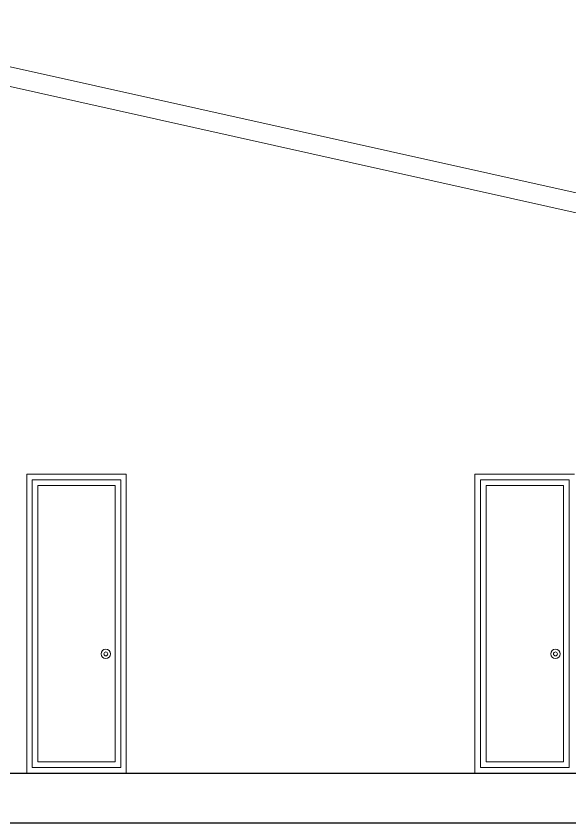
# Model space of a CAD drawing. Header units: inches. Extents: x -6800 to 96653, y -25814 to 17379.
# Drawn here: x 11205.9 to 11406, y -12587.1 to -12295.5 of the extents above; entities that cross this region are included whole.
import ezdxf

# ---------------------------------------------------------------- set-up
doc = ezdxf.new("R2010")
doc.units = ezdxf.units.IN
doc.header["$MEASUREMENT"] = 0
for name, color, linetype, lineweight in [('Door ele', 20, 'Continuous', 15), ('ele back', 51, 'Continuous', 15), ('Wall', 90, 'Continuous', 30)]:
    doc.layers.add(name, color=color, linetype=linetype, lineweight=lineweight)

msp = doc.modelspace()

# ---------------------------------------------------------------- linework, layer by layer
at = {"layer": 'Door ele', "transparency": 33554687}
for p, q in [((11209.69, -12461.07), (11245.69, -12461.07)), ((11209.69, -12569.07), (11209.69, -12461.07)), ((11245.69, -12461.07), (11245.69, -12569.07)), ((11371.69, -12461.07), (11407.69, -12461.07)), ((11371.69, -12569.07), (11371.69, -12461.07))]:
    msp.add_line(p, q, dxfattribs=at)
for points in [[(11211.69, -12463.07), (11243.69, -12463.07), (11243.69, -12567.07), (11211.69, -12567.07)], [(11373.69, -12463.07), (11405.69, -12463.07), (11405.69, -12567.07), (11373.69, -12567.07)], [(11213.69, -12465.07), (11241.69, -12465.07), (11241.69, -12565.07), (11213.69, -12565.07)], [(11375.69, -12465.07), (11403.69, -12465.07), (11403.69, -12565.07), (11375.69, -12565.07)]]:
    msp.add_lwpolyline(points, close=True, dxfattribs=at)
for centre, radius in [((11238.29, -12526), 1.71), ((11400.78, -12526), 1.71), ((11238.29, -12526), 0.709), ((11400.78, -12526), 0.709)]:
    msp.add_circle(centre, radius, dxfattribs=at)
at = {"layer": 'ele back', "transparency": 33554641}
for p, q in [((11121.69, -12295.45), (11523.69, -12385.07)), ((11121.69, -12302.62), (11522.16, -12391.91))]:
    msp.add_line(p, q, dxfattribs=at)
at = {"layer": 'Wall', "transparency": 33554687}
for p, q in [((11070.69, -12569.07), (11511.69, -12569.07)), ((11070.69, -12587.07), (11511.69, -12587.07))]:
    msp.add_line(p, q, dxfattribs=at)

doc.saveas('drawing.dxf')
